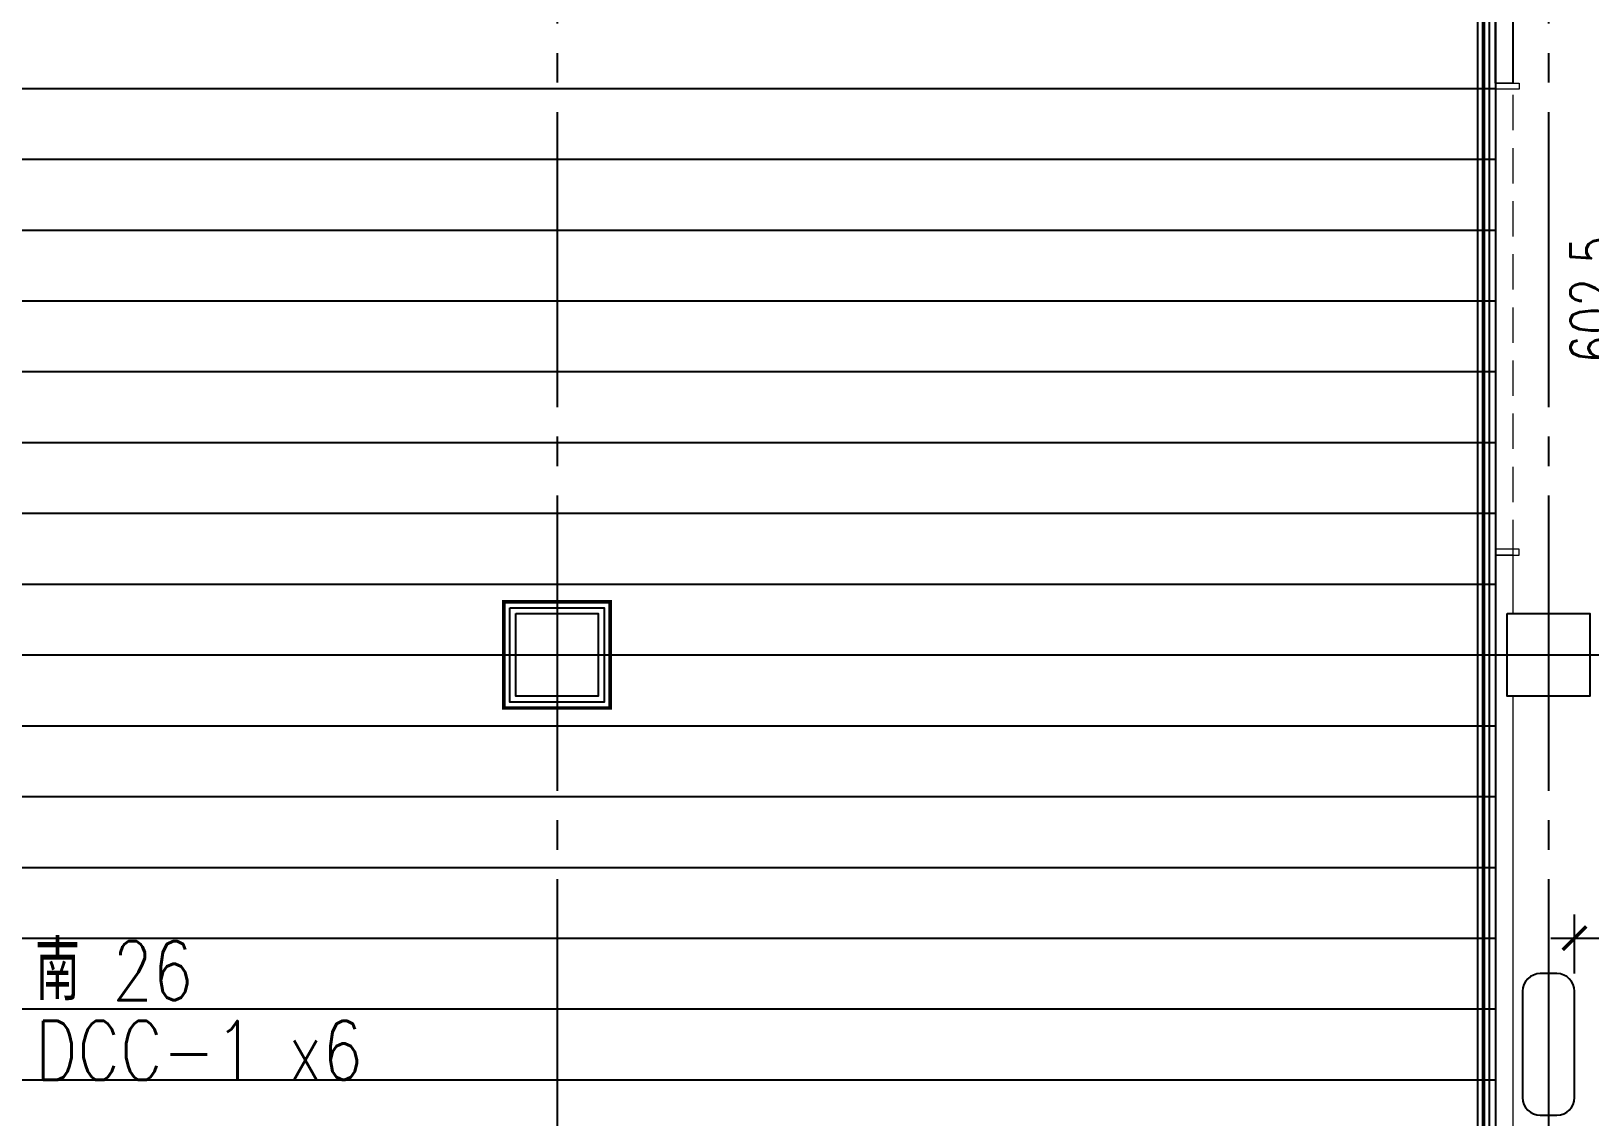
# Model space of a CAD drawing. Extents: x -18489 to 195597, y -1599 to 112111.
# Drawn here: x 23075 to 24395, y 2609 to 3528 of the extents above; entities that cross this region are included whole.
import ezdxf
from ezdxf.enums import TextEntityAlignment as Align

# ---------------------------------------------------------------- set-up
doc = ezdxf.new("R2010")
doc.units = 0
doc.header["$LTSCALE"] = 100
doc.linetypes.add('X-S-FAB-L10$0$COL-CEN-LIN', pattern=[3.25, 2.5, -0.25, 0.25, -0.25])
doc.linetypes.add('X-S-FAB-L10$0$JJP_虛線(退縮線、投影線、地下室範圍、非屬本工程、圖面分區)', pattern=[0.45, 0.3, -0.15])
for name, color, linetype in [('188K-SM-03-F10-ARCH-PA-Y2257103$0$K-AREA', 53, 'Continuous'), ('188K-SM-03-F10-ARCH-PA-Y2257103$0$K-AREA-細區', 53, 'Continuous'), ('188K-SM-03-F10-ARCH-PA-Y2257103$0$K-P1S-4.2-單抗', 53, 'Continuous'), ('188K-SM-03-F10-ARCH-PA-Y2257103$0$K-岩棉 2hr 7.5-單抗', 53, 'Continuous'), ('188K-SM-07-F10-MECH-CR PIPE-Y2257103$0$00_閥站分組', 1, 'Continuous'), ('X-S-FAB-L10$0$0-DIM-TXT', 8, 'Continuous'), ('X-S-FAB-L10$0$A-WALL-IN', 8, 'Continuous'), ('X-S-FAB-L10$0$BLOCK', 8, 'Continuous'), ('X-S-FAB-L10$0$CCL', 8, 'X-S-FAB-L10$0$COL-CEN-LIN'), ('X-S-FAB-L10$0$COL-S', 8, 'Continuous'), ('X-S-FAB-L10$0$Door', 8, 'Continuous'), ('X-S-FAB-L10$0$PEN4', 8, 'Continuous'), ('X-S-FAB-L10$0$管制設備-188K', 8, 'Continuous')]:
    doc.layers.add(name, color=color, linetype=linetype)
doc.styles.add('188K-SM-07-F10-MECH-CR PIPE-Y2257103$0$XFM1Q20-200k$0$12P7-XCM2P10$0$AA-TXT', font='simplex.shx', dxfattribs={"bigfont": 'china.shx'})
doc.styles.add('X-S-FAB-L10$0$CHINA', font='simplex.shx', dxfattribs={"width": 0.75, "bigfont": 'chineset.shx'})
doc.styles.add('X-S-FAB-L10$0$DimStyUse', font='romans.shx', dxfattribs={"width": 0.7})
doc.styles.add('X-S-FAB-L10$0$Standard', font='', dxfattribs={"width": 0.8})
doc.styles.add('X-S-FAB-L10$0$TG_NOTE_TEXT', font='simplex.shx', dxfattribs={"width": 0.75, "bigfont": 'chineset.shx'})
doc.styles.get('X-S-FAB-L10$0$Standard').set_extended_font_data('Microsoft JhengHei')

# ---------------------------------------------------------------- blocks, each defined once
blk = doc.blocks.new('X-S-FAB-L10$0$FAB2-L05')
at = {"layer": 'X-S-FAB-L10$0$CCL'}
for p, q in [((-2640, 11005), (-2640, 0)), ((-1800, 11005), (-1800, 0)), ((-26880, 3720), (1210, 3720))]:
    blk.add_line(p, q, dxfattribs=at)
at = {"layer": 'X-S-FAB-L10$0$COL-S'}
for points in [[(-2675, 3755), (-2605, 3755), (-2605, 3685), (-2675, 3685)], [(-1835, 3755), (-1765, 3755), (-1765, 3685), (-1835, 3685)]]:
    blk.add_lwpolyline(points, close=True, dxfattribs=at)
blk = doc.blocks.new('X-S-FAB-L10$0$_ArchTick')
at = {"color": 0, "linetype": 'ByBlock', "const_width": 0.15}
blk.add_lwpolyline([(-0.5, -0.5), (0.5, 0.5)], dxfattribs=at)
blk = doc.blocks.new('X-S-FAB-L10')
at = {"layer": 'X-S-FAB-L10$0$PEN4'}
h = blk.add_hatch(dxfattribs=at)
h.set_pattern_fill('LINE', color=256, scale=480)
h.set_pattern_definition([(0, (0, 0), (0, 60), [])])
h.paths.add_polyline_path([(16745, -35), (15995, -35), (15995, 35), (15925, 35), (15925, -35), (15155, -35), (15155, 35), (15085, 35), (15085, -35), (15155, -35), (15155, -250), (13920, -250), (19914.055, 6000), (21180, 7320), (21180, 5520), (23465, 5520), (23485, 3587.5), (24315, 3587.5), (24315, 1870), (17075, 1870), (17075, 2060), (16745, 2060), (16745, -21.034)])
for p, q in [((24382, 2730), (24382, 2780)), ((24362, 2760), (24467, 2760))]:
    blk.add_line(p, q)
at = {"layer": 'DefPoints'}
blk.add_lwpolyline([(16745, -35), (15995, -35), (15995, 35), (15925, 35), (15925, -35), (15155, -35), (15155, 35), (15085, 35), (15085, -35), (15155, -35), (15155, -250), (13920, -250), (19914.055, 6000), (21180, 7320), (21180, 5520), (23465, 5520), (23485, 3587.5), (24315, 3587.5), (24315, 1870), (17075, 1870), (17075, 2060), (16745, 2060), (16745, -21.034)], close=True, dxfattribs=at)
at = {"layer": 'X-S-FAB-L10$0$A-WALL-IN'}
for p, q in [((24315, 3484.5), (24315, 3612.5)), ((24330, 3484.5), (24330, 3612.5))]:
    blk.add_line(p, q, dxfattribs=at)
at = {"layer": 'X-S-FAB-L10$0$A-WALL-IN', "lineweight": 0}
for p, q in [((24330, 3484.5), (24315, 3484.5)), ((24330, 3084.5), (24315, 3084.5)), ((24330, 3084.5), (24315, 3084.5)), ((24315, 3084.5), (24315, 2540)), ((24330, 3035), (24330, 3084.5)), ((24330, 2540), (24330, 2965))]:
    blk.add_line(p, q, dxfattribs=at)
at = {"layer": 'X-S-FAB-L10$0$COL-S'}
for p, q in [((23485, 3035), (23555, 3035)), ((23485, 2965), (23485, 3035)), ((23555, 3035), (23555, 2965)), ((24325, 3035), (24395, 3035)), ((24325, 2965), (24325, 3035)), ((24395, 3035), (24395, 2965)), ((23555, 2965), (23485, 2965)), ((24395, 2965), (24325, 2965))]:
    blk.add_line(p, q, dxfattribs=at)
at = {"layer": 'X-S-FAB-L10$0$Door', "linetype": 'X-S-FAB-L10$0$JJP_虛線(退縮線、投影線、地下室範圍、非屬本工程、圖面分區)', "lineweight": 0}
for p, q in [((24315, 3479.5), (24315, 3484.5)), ((24315, 3484.5), (24335, 3484.5)), ((24315, 3084.5), (24315, 3484.5)), ((24335, 3479.5), (24315, 3479.5)), ((24330, 3084.5), (24330, 3484.5)), ((24335, 3484.5), (24335, 3479.5)), ((24335, 3089.5), (24315, 3089.5)), ((24315, 3089.5), (24315, 3084.5)), ((24315, 3084.5), (24335, 3084.5)), ((24335, 3084.5), (24335, 3089.5))]:
    blk.add_line(p, q, dxfattribs=at)
at = {"layer": 'X-S-FAB-L10$0$管制設備-188K'}
for p, q in [((24367, 2730), (24353, 2730)), ((24338, 2715), (24338, 2625)), ((24382, 2625), (24382, 2715)), ((24353, 2610), (24367, 2610))]:
    blk.add_line(p, q, dxfattribs=at)
for centre, start, end in [((24353, 2715), 90, 180), ((24367, 2715), 0, 90), ((24353, 2625), 180, 270), ((24367, 2625), 270, 0)]:
    blk.add_arc(centre, 15, start, end, dxfattribs=at)
at = {"xscale": 20, "yscale": 20, "zscale": 20, "rotation": 180}
blk.add_blockref('X-S-FAB-L10$0$_ArchTick', (24382, 2760), dxfattribs=at)
at = {"layer": 'X-S-FAB-L10$0$BLOCK'}
blk.add_blockref('X-S-FAB-L10$0$FAB2-L05', (26160, -720), dxfattribs=at)
at = {"insert": (24398.711, 3301.25), "char_height": 40, "attachment_point": 5, "rotation": 90, "style": 'X-S-FAB-L10$0$DimStyUse'}
blk.add_mtext('\\A1;602.5', dxfattribs=at)
at = {"style": 'X-S-FAB-L10$0$TG_NOTE_TEXT', "width": 0.5, "flags": 1}
for p in [(7463.301, 9020), (18268.251, 8649), (11197.77, 4800.167), (16485.801, 4800.167), (25420.27, 2635), (13360, 320.001, 0), (7463.301, -33.333)]:
    blk.add_attdef('WH', text='', height=20, dxfattribs=at).set_placement(p, align=Align.BOTTOM_LEFT)
at = {"width": 0.5}
for style, p in [('X-S-FAB-L10$0$TG_NOTE_TEXT', (7585, 9020)), ('X-S-FAB-L10$0$TG_NOTE_TEXT', (18389.95, 8649)), ('X-S-FAB-L10$0$TG_NOTE_TEXT', (11117.5, 4813.5)), ('X-S-FAB-L10$0$TG_NOTE_TEXT', (16607.5, 4813.5)), ('X-S-FAB-L10$0$TG_NOTE_TEXT', (25350, 2635)), ('X-S-FAB-L10$0$Standard', (13129.375, 325.001, 0)), ('X-S-FAB-L10$0$TG_NOTE_TEXT', (7585, -20))]:
    blk.add_attdef('DESC', text='', height=10, dxfattribs=dict(at, style=style)).set_placement(p, align=Align.BOTTOM_LEFT)
for tag, style, p in [('TYPE', 'X-S-FAB-L10$0$TG_NOTE_TEXT', (7619.286, 9020)), ('NO', 'X-S-FAB-L10$0$TG_NOTE_TEXT', (7650.095, 9020)), ('TYPE', 'X-S-FAB-L10$0$TG_NOTE_TEXT', (18424.236, 8649)), ('NO', 'X-S-FAB-L10$0$TG_NOTE_TEXT', (18455.045, 8649)), ('NO', 'X-S-FAB-L10$0$TG_NOTE_TEXT', (11088.595, 4813.5)), ('TYPE', 'X-S-FAB-L10$0$TG_NOTE_TEXT', (11151.786, 4813.5)), ('TYPE', 'X-S-FAB-L10$0$TG_NOTE_TEXT', (16641.786, 4813.5)), ('NO', 'X-S-FAB-L10$0$TG_NOTE_TEXT', (16672.595, 4813.5)), ('NO', 'X-S-FAB-L10$0$TG_NOTE_TEXT', (25313, 2635)), ('TYPE', 'X-S-FAB-L10$0$TG_NOTE_TEXT', (25350, 2635)), ('NO', 'X-S-FAB-L10$0$Standard', (13100, 320.001, 0)), ('TYPE', 'X-S-FAB-L10$0$Standard', (13129.375, 320.001, 0)), ('TYPE', 'X-S-FAB-L10$0$TG_NOTE_TEXT', (7619.286, -20)), ('NO', 'X-S-FAB-L10$0$TG_NOTE_TEXT', (7650.095, -20))]:
    blk.add_attdef(tag, text='', height=10, dxfattribs=dict(at, style=style)).set_placement(p, align=Align.BOTTOM_RIGHT)
at = {"style": 'X-S-FAB-L10$0$TG_NOTE_TEXT', "width": 0.5, "flags": 1}
for rotation, p in [(180, (43, 7480)), (180, (943, 7480)), (90, (24310, 3717.77)), (270, (17080, 1711.699))]:
    blk.add_attdef('WH', text='', height=20, rotation=rotation, dxfattribs=at).set_placement(p, align=Align.BOTTOM_LEFT)
at = {"width": 0.5}
for rotation, style, p in [(180, 'X-S-FAB-L10$0$Standard', (317.625, 7480)), (180, 'X-S-FAB-L10$0$Standard', (1217.625, 7480)), (90, 'X-S-FAB-L10$0$TG_NOTE_TEXT', (24310, 3647.5)), (270, 'X-S-FAB-L10$0$TG_NOTE_TEXT', (17080, 1605))]:
    blk.add_attdef('DESC', text='', height=10, rotation=rotation, dxfattribs=dict(at, style=style)).set_placement(p, align=Align.BOTTOM_LEFT)
for tag, rotation, style, p in [('TYPE', 180, 'X-S-FAB-L10$0$Standard', (317.625, 7480)), ('NO', 180, 'X-S-FAB-L10$0$Standard', (347, 7480)), ('TYPE', 180, 'X-S-FAB-L10$0$Standard', (1217.625, 7480)), ('NO', 180, 'X-S-FAB-L10$0$Standard', (1247, 7480)), ('TYPE', 90, 'X-S-FAB-L10$0$TG_NOTE_TEXT', (24310, 3647.5)), ('NO', 90, 'X-S-FAB-L10$0$TG_NOTE_TEXT', (24310, 3610.5)), ('TYPE', 270, 'X-S-FAB-L10$0$TG_NOTE_TEXT', (17080, 1605)), ('NO', 270, 'X-S-FAB-L10$0$TG_NOTE_TEXT', (17080, 1573))]:
    blk.add_attdef(tag, text='', height=10, rotation=rotation, dxfattribs=dict(at, style=style)).set_placement(p, align=Align.BOTTOM_RIGHT)
at = {"layer": 'X-S-FAB-L10$0$0-DIM-TXT', "style": 'X-S-FAB-L10$0$CHINA', "width": 0.75}
for p in [(667.414, 7855.1, -2689.4), (22627.353, 6728.814), (25644.722, 6728.814), (24778.787, 5569.051), (1118.252, 4980), (417.801, 4594.623), (23874.84, 4355), (22927.43, 4330.122), (23749.869, 3901.367), (417.801, 3765.236), (1118.252, 3730), (417.801, 3115.79), (536.882, 2227.832), (16908.994, 1782.652), (888.445, 880.466), (16977.43, 750), (18878.841, 750), (25641.221, 553.233), (21364.03, 526.894)]:
    blk.add_attdef('HIG', text='', height=80, dxfattribs=at).set_placement(p, align=Align.MIDDLE_LEFT)
blk = doc.blocks.new('188K-SM-07-F10-MECH-CR PIPE-Y2257103')
at = {"layer": '188K-SM-07-F10-MECH-CR PIPE-Y2257103$0$00_閥站分組', "style": '188K-SM-07-F10-MECH-CR PIPE-Y2257103$0$XFM1Q20-200k$0$12P7-XCM2P10$0$AA-TXT', "width": 0.8}
for s, p in [('南 26', (23077.824, 2732.466)), ('DCC-1 x6', (23077.824, 2664.965))]:
    blk.add_text(s, height=50, dxfattribs=at).set_placement(p, align=Align.MIDDLE_LEFT)
blk = doc.blocks.new('188K-SM-03-F10-ARCH-PA-Y2257103')
at = {"layer": '188K-SM-03-F10-ARCH-PA-Y2257103$0$K-AREA', "const_width": 3, "elevation": 0}
blk.add_lwpolyline([(19320, 7320), (21650, 7320), (21650, 5950), (24305, 5950), (24305, 5575), (23575, 5575), (23575, 5050), (23490, 5050), (23490, 4550), (23470, 4550), (23470, 3572.5), (24305, 3572.5), (24305, 2070), (16745, 2070)], dxfattribs=at)
at = {"layer": '188K-SM-03-F10-ARCH-PA-Y2257103$0$K-AREA', "color": 1, "const_width": 3}
blk.add_lwpolyline([(23475, 3045), (23565, 3045), (23565, 2955), (23475, 2955)], close=True, dxfattribs=at)
at = {"layer": '188K-SM-03-F10-ARCH-PA-Y2257103$0$K-AREA-細區', "const_width": 1}
blk.add_lwpolyline([(23475, 3045), (23565, 3045), (23565, 2955), (23475, 2955)], close=True, dxfattribs=at)
at = {"layer": '188K-SM-03-F10-ARCH-PA-Y2257103$0$K-P1S-4.2-單抗'}
for points in [[(23475, 3045), (23565, 3045), (23565, 2955), (23475, 2955)], [(23480, 3040), (23560, 3040), (23560, 2960), (23480, 2960)]]:
    blk.add_lwpolyline(points, close=True, dxfattribs=at)
at = {"layer": '188K-SM-03-F10-ARCH-PA-Y2257103$0$K-岩棉 2hr 7.5-單抗'}
for p, q in [((24300, 2070, 0), (24300, 3587.5)), ((24310, 2070, 0), (24310, 3587.5, 0))]:
    blk.add_line(p, q, dxfattribs=at)

msp = doc.modelspace()

# ---------------------------------------------------------------- block references
msp.add_blockref('X-S-FAB-L10', (0, 0))

# ---------------------------------------------------------------- next in the draw order: block references
msp.add_blockref('188K-SM-07-F10-MECH-CR PIPE-Y2257103', (0, 0))

# ---------------------------------------------------------------- next in the draw order: block references
msp.add_blockref('188K-SM-03-F10-ARCH-PA-Y2257103', (0, 0))

doc.saveas('drawing.dxf')
